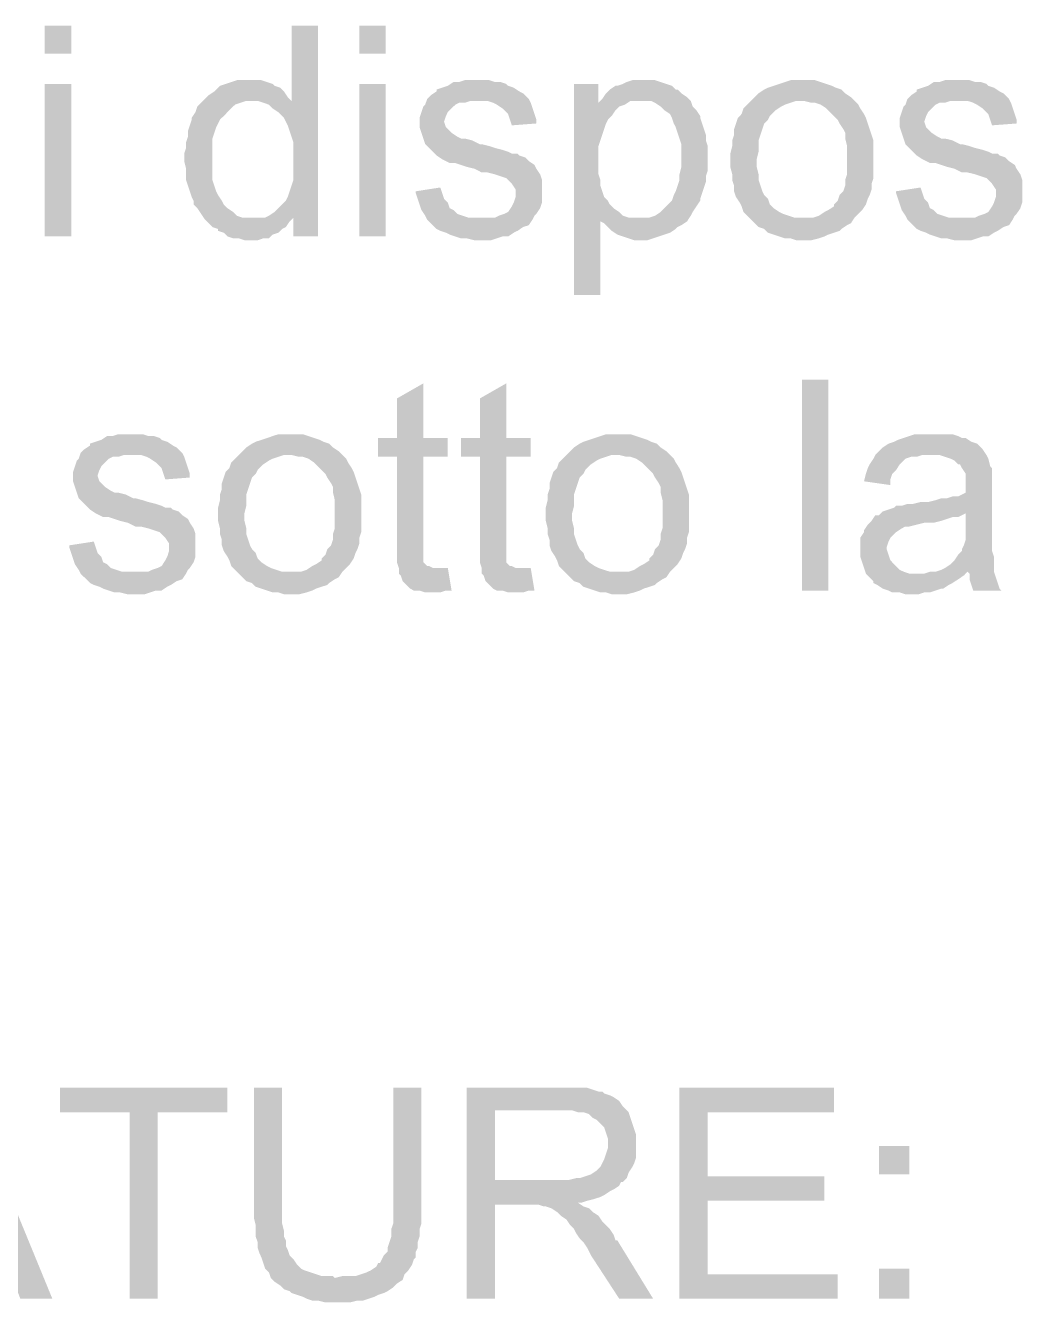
# Model space of a CAD drawing. Header units: millimetres. Extents: x -35.3 to 0.3, y 0.4 to 20.6.
# Drawn here: x -34.125 to -33.685, y 5.575 to 6.14 of the extents above; entities that cross this region are included whole.
import ezdxf

# ---------------------------------------------------------------- set-up
doc = ezdxf.new("R2010")
doc.units = ezdxf.units.MM
doc.layers.add('PDF _Riempimenti solidi', color=7, linetype='Continuous')

msp = doc.modelspace()

# ---------------------------------------------------------------- hatches: boundary and pattern name
at = {"layer": 'PDF _Riempimenti solidi', "transparency": 33554559}
for points in [[(-34.10433, 6.12767), (-34.10433, 6.14017), (-34.116, 6.14017), (-34.116, 6.12767)], [(-33.99517, 6.14017), (-34.00683, 6.14017), (-34.00683, 6.10684), (-34.02433, 6.10684), (-34.02183, 6.10684), (-34.01933, 6.10601), (-34.01683, 6.10517), (-34.01517, 6.10351), (-34.01267, 6.10184), (-34.01017, 6.09934), (-34.0085, 6.09601), (-34.00767, 6.09351), (-34.00683, 6.09101), (-34.006, 6.08851), (-34.006, 6.07184), (-34.00683, 6.06934), (-34.00767, 6.06684), (-34.0085, 6.06434), (-34.00933, 6.06267), (-34.01267, 6.05934), (-34.01433, 6.05767), (-34.01683, 6.05601), (-34.0185, 6.05517), (-34.006, 6.05517), (-34.006, 6.04684), (-33.99517, 6.04684)], [(-33.96517, 6.12767), (-33.96517, 6.14017), (-33.97684, 6.14017), (-33.97684, 6.12767)], [(-34.10433, 6.04684), (-34.10433, 6.11434), (-34.116, 6.11434), (-34.116, 6.04684)], [(-34.02517, 6.11601), (-34.031, 6.11601), (-34.0335, 6.11517), (-34.036, 6.11434), (-34.0385, 6.11351), (-34.04017, 6.11184), (-34.041, 6.11101), (-34.0435, 6.10934), (-34.04683, 6.10601), (-34.0485, 6.10434), (-34.04933, 6.10184), (-34.051, 6.09934), (-34.051, 6.09851), (-34.05183, 6.09601), (-34.05267, 6.09351), (-34.05267, 6.09101), (-34.0535, 6.08851), (-34.0535, 6.08601), (-34.05433, 6.08351), (-34.05433, 6.08017), (-34.0535, 6.07684), (-34.0535, 6.07184), (-34.051, 6.06434), (-34.05017, 6.06267), (-34.05017, 6.06101), (-34.0485, 6.05934), (-34.04683, 6.05684), (-34.04517, 6.05434), (-34.0235, 6.05517), (-34.0285, 6.05517), (-34.031, 6.05601), (-34.03267, 6.05767), (-34.03517, 6.05934), (-34.03683, 6.06101), (-34.03767, 6.06267), (-34.03933, 6.06517), (-34.04017, 6.06684), (-34.041, 6.06934), (-34.04183, 6.07184), (-34.04183, 6.09017), (-34.041, 6.09267), (-34.04017, 6.09517), (-34.0385, 6.09851), (-34.03683, 6.10017), (-34.0335, 6.10351), (-34.03183, 6.10517), (-34.02933, 6.10601), (-34.02683, 6.10684), (-34.00683, 6.10684), (-34.0085, 6.10851), (-34.01017, 6.11101), (-34.01183, 6.11267), (-34.01433, 6.11351), (-34.01517, 6.11434), (-34.01767, 6.11517), (-34.02017, 6.11601), (-34.02267, 6.11601)], [(-33.96517, 6.04684), (-33.96517, 6.11434), (-33.97684, 6.11434), (-33.97684, 6.04684)], [(-33.92517, 6.11601), (-33.93017, 6.11601), (-33.93267, 6.11517), (-33.93517, 6.11517), (-33.93767, 6.11351), (-33.94017, 6.11267), (-33.94267, 6.11184), (-33.94267, 6.11101), (-33.94517, 6.10934), (-33.94683, 6.10767), (-33.92433, 6.10684), (-33.92017, 6.10684), (-33.91767, 6.10601), (-33.916, 6.10517), (-33.9135, 6.10351), (-33.911, 6.10101), (-33.91017, 6.09851), (-33.90933, 6.09601), (-33.8985, 6.09684), (-33.8985, 6.09851), (-33.901, 6.10601), (-33.90183, 6.10767), (-33.90267, 6.10851), (-33.90433, 6.11017), (-33.906, 6.11101), (-33.9085, 6.11267), (-33.911, 6.11351), (-33.91183, 6.11434), (-33.91433, 6.11517), (-33.91683, 6.11517), (-33.91933, 6.11601), (-33.92183, 6.11601)], [(-33.871, 6.11434), (-33.88183, 6.11434), (-33.88183, 6.02101), (-33.87017, 6.02101), (-33.87017, 6.05351), (-33.85267, 6.05517), (-33.85767, 6.05517), (-33.86017, 6.05601), (-33.86183, 6.05767), (-33.86433, 6.05934), (-33.866, 6.06101), (-33.86683, 6.06267), (-33.8685, 6.06434), (-33.86933, 6.06684), (-33.87017, 6.06934), (-33.87017, 6.07184), (-33.871, 6.07434), (-33.871, 6.08684), (-33.86933, 6.09184), (-33.8685, 6.09434), (-33.86767, 6.09684), (-33.86683, 6.09851), (-33.86517, 6.10017), (-33.8635, 6.10267), (-33.86183, 6.10434), (-33.85933, 6.10517), (-33.871, 6.10601)], [(-33.851, 6.11601), (-33.856, 6.11601), (-33.8585, 6.11517), (-33.86017, 6.11434), (-33.86267, 6.11351), (-33.8635, 6.11351), (-33.866, 6.11184), (-33.86767, 6.11017), (-33.86933, 6.10767), (-33.85267, 6.10684), (-33.84767, 6.10684), (-33.846, 6.10601), (-33.8435, 6.10434), (-33.84183, 6.10267), (-33.83933, 6.10101), (-33.8385, 6.09934), (-33.83767, 6.09684), (-33.83683, 6.09517), (-33.836, 6.09267), (-33.83433, 6.08767), (-33.83433, 6.07767), (-33.83517, 6.07434), (-33.83517, 6.07184), (-33.83683, 6.06684), (-33.83767, 6.06517), (-33.8385, 6.06267), (-33.84183, 6.05934), (-33.8435, 6.05767), (-33.846, 6.05601), (-33.8485, 6.05517), (-33.85267, 6.05517), (-33.87017, 6.05351), (-33.8685, 6.05267), (-33.86683, 6.05101), (-33.86517, 6.04934), (-33.86267, 6.04767), (-33.85767, 6.04601), (-33.85517, 6.04517), (-33.84933, 6.04517), (-33.84433, 6.04684), (-33.84183, 6.04767), (-33.83933, 6.04851), (-33.83683, 6.05017), (-33.836, 6.05101), (-33.83433, 6.05184), (-33.83183, 6.05351), (-33.83017, 6.05601), (-33.82933, 6.05767), (-33.82767, 6.06017), (-33.826, 6.06267), (-33.826, 6.06351), (-33.82517, 6.06601), (-33.8235, 6.07101), (-33.8235, 6.07351), (-33.82267, 6.07601), (-33.82267, 6.08684), (-33.8235, 6.08934), (-33.8235, 6.09184), (-33.82433, 6.09434), (-33.82517, 6.09684), (-33.826, 6.09934), (-33.826, 6.10017), (-33.82767, 6.10267), (-33.82933, 6.10434), (-33.83017, 6.10684), (-33.83183, 6.10851), (-33.83433, 6.11017), (-33.836, 6.11184), (-33.83683, 6.11184), (-33.8385, 6.11351), (-33.841, 6.11434), (-33.8435, 6.11517), (-33.846, 6.11601), (-33.8485, 6.11601)], [(-33.781, 6.11601), (-33.786, 6.11601), (-33.7885, 6.11517), (-33.7935, 6.11351), (-33.796, 6.11267), (-33.79767, 6.11184), (-33.80017, 6.11017), (-33.8035, 6.10684), (-33.78017, 6.10684), (-33.77683, 6.10601), (-33.77517, 6.10601), (-33.77267, 6.10517), (-33.77017, 6.10351), (-33.7685, 6.10184), (-33.76517, 6.09851), (-33.76433, 6.09684), (-33.76267, 6.09434), (-33.76183, 6.09267), (-33.76183, 6.09017), (-33.761, 6.08684), (-33.761, 6.07434), (-33.76183, 6.07184), (-33.76183, 6.06934), (-33.76267, 6.06684), (-33.76433, 6.06517), (-33.76517, 6.06267), (-33.76683, 6.06101), (-33.76683, 6.06017), (-33.76933, 6.05851), (-33.771, 6.05767), (-33.7735, 6.05601), (-33.776, 6.05517), (-33.781, 6.05517), (-33.8035, 6.05434), (-33.80183, 6.05267), (-33.80017, 6.05101), (-33.79767, 6.05017), (-33.796, 6.04851), (-33.7935, 6.04767), (-33.7885, 6.04601), (-33.786, 6.04601), (-33.7835, 6.04517), (-33.77683, 6.04517), (-33.7735, 6.04601), (-33.771, 6.04684), (-33.76933, 6.04767), (-33.76683, 6.04851), (-33.76433, 6.04934), (-33.7635, 6.05017), (-33.761, 6.05184), (-33.75933, 6.05267), (-33.75767, 6.05517), (-33.75433, 6.05851), (-33.75267, 6.06101), (-33.75183, 6.06351), (-33.751, 6.06517), (-33.75017, 6.06767), (-33.75017, 6.07017), (-33.74933, 6.07267), (-33.74933, 6.08934), (-33.75017, 6.09184), (-33.751, 6.09434), (-33.75183, 6.09684), (-33.75267, 6.09934), (-33.7535, 6.10101), (-33.75517, 6.10351), (-33.756, 6.10517), (-33.75767, 6.10684), (-33.75933, 6.10851), (-33.76183, 6.11017), (-33.7635, 6.11184), (-33.766, 6.11267), (-33.76767, 6.11351), (-33.77267, 6.11517), (-33.77517, 6.11601), (-33.77767, 6.11601)], [(-33.71267, 6.11601), (-33.71767, 6.11601), (-33.72017, 6.11517), (-33.72267, 6.11517), (-33.72517, 6.11351), (-33.72767, 6.11267), (-33.73017, 6.11184), (-33.73017, 6.11101), (-33.73267, 6.10934), (-33.73433, 6.10767), (-33.71183, 6.10684), (-33.70767, 6.10684), (-33.70517, 6.10601), (-33.7035, 6.10517), (-33.701, 6.10351), (-33.70017, 6.10267), (-33.6985, 6.10101), (-33.69683, 6.09601), (-33.686, 6.09684), (-33.686, 6.09851), (-33.68683, 6.10101), (-33.68767, 6.10351), (-33.6885, 6.10601), (-33.68933, 6.10767), (-33.69183, 6.11017), (-33.6935, 6.11101), (-33.696, 6.11267), (-33.6985, 6.11351), (-33.69933, 6.11434), (-33.70183, 6.11517), (-33.70433, 6.11517), (-33.70683, 6.11601), (-33.70933, 6.11601)], [(-33.94683, 6.10767), (-33.94767, 6.10517), (-33.9485, 6.10434), (-33.95017, 6.09934), (-33.95017, 6.09517), (-33.94933, 6.09267), (-33.94767, 6.08767), (-33.946, 6.08601), (-33.94267, 6.08267), (-33.94017, 6.08101), (-33.9385, 6.08017), (-33.93683, 6.07934), (-33.93433, 6.07934), (-33.93183, 6.07851), (-33.92933, 6.07767), (-33.926, 6.07684), (-33.92267, 6.07517), (-33.92017, 6.07517), (-33.91683, 6.07434), (-33.91433, 6.07351), (-33.91183, 6.07267), (-33.911, 6.07184), (-33.90933, 6.07017), (-33.90767, 6.06767), (-33.90767, 6.06434), (-33.9085, 6.06184), (-33.90933, 6.06017), (-33.911, 6.05767), (-33.91267, 6.05684), (-33.91517, 6.05601), (-33.91683, 6.05517), (-33.92267, 6.05517), (-33.94683, 6.05434), (-33.94517, 6.05267), (-33.9435, 6.05101), (-33.94267, 6.05017), (-33.941, 6.04934), (-33.9385, 6.04851), (-33.93683, 6.04767), (-33.93433, 6.04684), (-33.93183, 6.04601), (-33.92933, 6.04601), (-33.926, 6.04517), (-33.9185, 6.04517), (-33.9135, 6.04684), (-33.911, 6.04684), (-33.9085, 6.04851), (-33.90683, 6.04934), (-33.90433, 6.05101), (-33.90183, 6.05184), (-33.90017, 6.05434), (-33.89933, 6.05601), (-33.8985, 6.05684), (-33.89683, 6.05934), (-33.896, 6.06184), (-33.896, 6.07184), (-33.89683, 6.07434), (-33.8985, 6.07684), (-33.89933, 6.07851), (-33.90183, 6.08017), (-33.9035, 6.08184), (-33.906, 6.08267), (-33.90683, 6.08351), (-33.90933, 6.08351), (-33.911, 6.08434), (-33.9135, 6.08517), (-33.91683, 6.08601), (-33.91933, 6.08684), (-33.92267, 6.08767), (-33.9235, 6.08767), (-33.92683, 6.08934), (-33.93017, 6.09017), (-33.93183, 6.09017), (-33.9335, 6.09101), (-33.936, 6.09267), (-33.93767, 6.09434), (-33.9385, 6.09517), (-33.93933, 6.09767), (-33.9385, 6.10017), (-33.93767, 6.10184), (-33.93517, 6.10434), (-33.93433, 6.10517), (-33.93267, 6.10601), (-33.93017, 6.10601), (-33.92767, 6.10684), (-33.92433, 6.10684)], [(-33.86933, 6.10767), (-33.871, 6.10601), (-33.85933, 6.10517), (-33.85683, 6.10684), (-33.85267, 6.10684)], [(-33.73433, 6.10767), (-33.73517, 6.10517), (-33.736, 6.10434), (-33.73683, 6.10184), (-33.73767, 6.09934), (-33.73767, 6.09517), (-33.73683, 6.09267), (-33.736, 6.09017), (-33.73517, 6.08767), (-33.7335, 6.08601), (-33.73017, 6.08267), (-33.72767, 6.08101), (-33.72433, 6.07934), (-33.72183, 6.07934), (-33.71933, 6.07851), (-33.71683, 6.07767), (-33.7135, 6.07684), (-33.71017, 6.07517), (-33.70767, 6.07517), (-33.70433, 6.07434), (-33.70183, 6.07351), (-33.69933, 6.07267), (-33.69683, 6.07017), (-33.69517, 6.06767), (-33.69517, 6.06434), (-33.696, 6.06184), (-33.69683, 6.06017), (-33.6985, 6.05767), (-33.70017, 6.05684), (-33.70267, 6.05601), (-33.70433, 6.05517), (-33.71017, 6.05517), (-33.73433, 6.05434), (-33.73267, 6.05267), (-33.73017, 6.05017), (-33.7285, 6.04934), (-33.726, 6.04851), (-33.72433, 6.04767), (-33.71933, 6.04601), (-33.71683, 6.04601), (-33.7135, 6.04517), (-33.706, 6.04517), (-33.7035, 6.04601), (-33.701, 6.04684), (-33.6985, 6.04684), (-33.696, 6.04851), (-33.69433, 6.04934), (-33.69183, 6.05101), (-33.68933, 6.05184), (-33.68767, 6.05434), (-33.68683, 6.05601), (-33.686, 6.05684), (-33.68433, 6.05934), (-33.6835, 6.06184), (-33.6835, 6.07184), (-33.68433, 6.07434), (-33.686, 6.07684), (-33.68683, 6.07851), (-33.68933, 6.08017), (-33.691, 6.08184), (-33.6935, 6.08267), (-33.69433, 6.08351), (-33.69683, 6.08351), (-33.6985, 6.08434), (-33.701, 6.08517), (-33.70433, 6.08601), (-33.70683, 6.08684), (-33.71017, 6.08767), (-33.711, 6.08767), (-33.71433, 6.08934), (-33.71767, 6.09017), (-33.71933, 6.09017), (-33.721, 6.09101), (-33.7235, 6.09267), (-33.72517, 6.09434), (-33.726, 6.09517), (-33.72683, 6.09767), (-33.726, 6.10017), (-33.72517, 6.10184), (-33.72267, 6.10434), (-33.72183, 6.10517), (-33.72017, 6.10601), (-33.71767, 6.10601), (-33.71517, 6.10684), (-33.71183, 6.10684)], [(-33.8035, 6.10684), (-33.80683, 6.10351), (-33.80767, 6.10101), (-33.80933, 6.09934), (-33.81017, 6.09684), (-33.811, 6.09434), (-33.811, 6.09184), (-33.81183, 6.08934), (-33.81183, 6.08684), (-33.81267, 6.08351), (-33.81267, 6.07767), (-33.81183, 6.07434), (-33.81183, 6.07184), (-33.811, 6.06934), (-33.811, 6.06684), (-33.81017, 6.06434), (-33.8085, 6.06184), (-33.80767, 6.06017), (-33.80683, 6.05767), (-33.8035, 6.05434), (-33.781, 6.05517), (-33.78433, 6.05517), (-33.78683, 6.05601), (-33.78933, 6.05684), (-33.791, 6.05767), (-33.7935, 6.05934), (-33.79517, 6.06101), (-33.796, 6.06351), (-33.79767, 6.06517), (-33.7985, 6.06684), (-33.79933, 6.06934), (-33.80017, 6.07184), (-33.80017, 6.07434), (-33.801, 6.07767), (-33.801, 6.08101), (-33.80017, 6.08434), (-33.80017, 6.08934), (-33.79933, 6.09184), (-33.7985, 6.09434), (-33.79767, 6.09684), (-33.796, 6.09851), (-33.79517, 6.10017), (-33.79267, 6.10267), (-33.79017, 6.10434), (-33.7885, 6.10517), (-33.786, 6.10601), (-33.7835, 6.10684), (-33.781, 6.10684)], [(-33.941, 6.06851), (-33.95183, 6.06684), (-33.95183, 6.06601), (-33.951, 6.06351), (-33.95017, 6.06101), (-33.94933, 6.05851), (-33.94767, 6.05601), (-33.94683, 6.05434), (-33.92267, 6.05517), (-33.9285, 6.05517), (-33.9335, 6.05684), (-33.93517, 6.05851), (-33.93683, 6.05934), (-33.93767, 6.06184), (-33.93933, 6.06351), (-33.94017, 6.06601)], [(-33.7285, 6.06851), (-33.73933, 6.06684), (-33.73933, 6.06601), (-33.73683, 6.05851), (-33.73517, 6.05601), (-33.73433, 6.05434), (-33.71017, 6.05517), (-33.716, 6.05517), (-33.721, 6.05684), (-33.72267, 6.05851), (-33.72433, 6.05934), (-33.72517, 6.06184), (-33.72683, 6.06351), (-33.72767, 6.06601)], [(-34.0185, 6.05517), (-34.0235, 6.05517), (-34.04517, 6.05434), (-34.0435, 6.05267), (-34.04183, 6.05101), (-34.03933, 6.05017), (-34.03933, 6.04934), (-34.03683, 6.04851), (-34.03517, 6.04684), (-34.03267, 6.04601), (-34.03017, 6.04601), (-34.02767, 6.04517), (-34.02183, 6.04517), (-34.01933, 6.04601), (-34.01683, 6.04601), (-34.01517, 6.04767), (-34.01267, 6.04851), (-34.011, 6.05017), (-34.00933, 6.05101), (-34.00767, 6.05351), (-34.006, 6.05517)], [(-33.76933, 5.89017), (-33.76933, 5.98351), (-33.781, 5.98351), (-33.781, 5.89017)], [(-33.9485, 5.98184), (-33.96017, 5.97517), (-33.96017, 5.95767), (-33.9685, 5.95767), (-33.9685, 5.94934), (-33.96017, 5.94934), (-33.96017, 5.90267), (-33.95933, 5.90017), (-33.94267, 5.90017), (-33.94433, 5.90017), (-33.946, 5.90101), (-33.94683, 5.90101), (-33.9485, 5.90267), (-33.9485, 5.94934), (-33.93767, 5.94934), (-33.93767, 5.95767), (-33.9485, 5.95767)], [(-33.91183, 5.98184), (-33.9235, 5.97517), (-33.9235, 5.95767), (-33.93183, 5.95767), (-33.93183, 5.94934), (-33.9235, 5.94934), (-33.9235, 5.90267), (-33.92267, 5.90017), (-33.906, 5.90017), (-33.90767, 5.90017), (-33.90933, 5.90101), (-33.91017, 5.90101), (-33.91183, 5.90267), (-33.91183, 5.94934), (-33.901, 5.94934), (-33.901, 5.95767), (-33.91183, 5.95767)], [(-34.0785, 5.95934), (-34.0835, 5.95934), (-34.086, 5.95851), (-34.0885, 5.95851), (-34.091, 5.95684), (-34.096, 5.95517), (-34.096, 5.95434), (-34.0985, 5.95267), (-34.10017, 5.95101), (-34.07767, 5.95017), (-34.0735, 5.95017), (-34.071, 5.94934), (-34.06933, 5.94851), (-34.06683, 5.94684), (-34.06433, 5.94434), (-34.0635, 5.94184), (-34.06267, 5.93934), (-34.05183, 5.94017), (-34.05183, 5.94184), (-34.0535, 5.94684), (-34.05433, 5.94934), (-34.05517, 5.95101), (-34.056, 5.95184), (-34.05767, 5.95351), (-34.05933, 5.95434), (-34.06183, 5.95601), (-34.06433, 5.95684), (-34.06517, 5.95767), (-34.06767, 5.95851), (-34.07017, 5.95851), (-34.07267, 5.95934), (-34.07517, 5.95934)], [(-34.00767, 5.95934), (-34.01267, 5.95934), (-34.01517, 5.95851), (-34.01767, 5.95767), (-34.02267, 5.95601), (-34.02433, 5.95517), (-34.02683, 5.95351), (-34.0285, 5.95184), (-34.03017, 5.95017), (-34.00683, 5.95017), (-34.0035, 5.94934), (-34.00183, 5.94934), (-33.99933, 5.94851), (-33.99683, 5.94684), (-33.99517, 5.94517), (-33.99183, 5.94184), (-33.991, 5.94017), (-33.98933, 5.93767), (-33.9885, 5.93601), (-33.9885, 5.93351), (-33.98767, 5.93017), (-33.98767, 5.91767), (-33.9885, 5.91517), (-33.9885, 5.91267), (-33.98933, 5.91017), (-33.991, 5.90851), (-33.99183, 5.90601), (-33.9935, 5.90434), (-33.9935, 5.90351), (-33.996, 5.90184), (-33.99767, 5.90101), (-34.00017, 5.89934), (-34.00267, 5.89851), (-34.00767, 5.89851), (-34.03017, 5.89767), (-34.0285, 5.89601), (-34.02683, 5.89434), (-34.02433, 5.89351), (-34.02267, 5.89184), (-34.01767, 5.89017), (-34.01517, 5.88934), (-34.01267, 5.88934), (-34.01017, 5.88851), (-34.0035, 5.88851), (-34.00017, 5.88934), (-33.99767, 5.89017), (-33.996, 5.89101), (-33.991, 5.89267), (-33.99017, 5.89351), (-33.98767, 5.89517), (-33.986, 5.89601), (-33.98433, 5.89851), (-33.981, 5.90184), (-33.97933, 5.90434), (-33.9785, 5.90684), (-33.97767, 5.90851), (-33.97683, 5.91101), (-33.97683, 5.91351), (-33.976, 5.91601), (-33.976, 5.93267), (-33.97767, 5.93767), (-33.9785, 5.94017), (-33.97933, 5.94267), (-33.98017, 5.94434), (-33.98183, 5.94684), (-33.98267, 5.94851), (-33.98433, 5.95017), (-33.986, 5.95184), (-33.9885, 5.95351), (-33.99017, 5.95517), (-33.99267, 5.95601), (-33.99433, 5.95684), (-33.99683, 5.95767), (-34.00183, 5.95934), (-34.00433, 5.95934)], [(-33.86267, 5.95934), (-33.86767, 5.95934), (-33.87017, 5.95851), (-33.87267, 5.95767), (-33.87767, 5.95601), (-33.87933, 5.95517), (-33.88183, 5.95351), (-33.8835, 5.95184), (-33.88517, 5.95017), (-33.86183, 5.95017), (-33.8585, 5.94934), (-33.85683, 5.94934), (-33.85433, 5.94851), (-33.85183, 5.94684), (-33.8485, 5.94351), (-33.84683, 5.94184), (-33.846, 5.94017), (-33.84433, 5.93767), (-33.8435, 5.93601), (-33.8435, 5.93351), (-33.84267, 5.93017), (-33.84267, 5.91767), (-33.8435, 5.91517), (-33.8435, 5.91267), (-33.84433, 5.91017), (-33.846, 5.90851), (-33.84683, 5.90601), (-33.8485, 5.90434), (-33.8485, 5.90351), (-33.851, 5.90184), (-33.85267, 5.90101), (-33.85517, 5.89934), (-33.85767, 5.89851), (-33.86267, 5.89851), (-33.88517, 5.89767), (-33.8835, 5.89601), (-33.88183, 5.89434), (-33.87933, 5.89351), (-33.87767, 5.89184), (-33.87267, 5.89017), (-33.87017, 5.88934), (-33.86767, 5.88934), (-33.86517, 5.88851), (-33.8585, 5.88851), (-33.85517, 5.88934), (-33.85267, 5.89017), (-33.851, 5.89101), (-33.8485, 5.89184), (-33.846, 5.89267), (-33.84517, 5.89351), (-33.84267, 5.89517), (-33.841, 5.89601), (-33.83933, 5.89851), (-33.83767, 5.90017), (-33.836, 5.90184), (-33.83433, 5.90434), (-33.8335, 5.90684), (-33.83267, 5.90851), (-33.83183, 5.91101), (-33.83183, 5.91351), (-33.831, 5.91601), (-33.831, 5.93267), (-33.83183, 5.93517), (-33.83267, 5.93767), (-33.8335, 5.94017), (-33.83433, 5.94267), (-33.83517, 5.94434), (-33.83683, 5.94684), (-33.83767, 5.94851), (-33.83933, 5.95017), (-33.841, 5.95184), (-33.8435, 5.95351), (-33.84517, 5.95517), (-33.84767, 5.95601), (-33.84933, 5.95684), (-33.85183, 5.95767), (-33.85683, 5.95934), (-33.85933, 5.95934)], [(-33.72267, 5.95934), (-33.731, 5.95934), (-33.7335, 5.95851), (-33.7385, 5.95684), (-33.74017, 5.95601), (-33.74267, 5.95517), (-33.74517, 5.95351), (-33.7485, 5.95017), (-33.72017, 5.95017), (-33.71767, 5.94934), (-33.71517, 5.94851), (-33.7135, 5.94767), (-33.71183, 5.94601), (-33.711, 5.94601), (-33.71017, 5.94434), (-33.7085, 5.94184), (-33.7085, 5.93351), (-33.71017, 5.93267), (-33.71183, 5.93184), (-33.71433, 5.93184), (-33.71683, 5.93101), (-33.71933, 5.93101), (-33.72183, 5.93017), (-33.72517, 5.92934), (-33.7285, 5.92934), (-33.73183, 5.92851), (-33.73433, 5.92851), (-33.73683, 5.92767), (-33.73933, 5.92767), (-33.74017, 5.92684), (-33.74517, 5.92517), (-33.7085, 5.92434), (-33.7085, 5.91267), (-33.70933, 5.91017), (-33.71017, 5.90851), (-33.71017, 5.90767), (-33.71183, 5.90601), (-33.7135, 5.90351), (-33.71517, 5.90184), (-33.71767, 5.90017), (-33.71933, 5.89934), (-33.72183, 5.89851), (-33.70767, 5.89851), (-33.70683, 5.89767), (-33.70683, 5.89517), (-33.70517, 5.89017), (-33.69267, 5.89017), (-33.6935, 5.89101), (-33.69433, 5.89351), (-33.69517, 5.89601), (-33.696, 5.89851), (-33.696, 5.90517), (-33.69683, 5.90767), (-33.69683, 5.94434), (-33.69767, 5.94517), (-33.6985, 5.94851), (-33.69933, 5.95017), (-33.701, 5.95267), (-33.70183, 5.95351), (-33.7035, 5.95517), (-33.706, 5.95601), (-33.7085, 5.95767), (-33.71017, 5.95767), (-33.71183, 5.95851), (-33.71433, 5.95934), (-33.72017, 5.95934)], [(-34.10017, 5.95101), (-34.101, 5.94851), (-34.10183, 5.94767), (-34.10267, 5.94517), (-34.1035, 5.94267), (-34.1035, 5.93851), (-34.10267, 5.93601), (-34.101, 5.93101), (-34.09933, 5.92934), (-34.09767, 5.92767), (-34.096, 5.92601), (-34.0935, 5.92434), (-34.09183, 5.92351), (-34.09017, 5.92267), (-34.08767, 5.92267), (-34.08517, 5.92184), (-34.08267, 5.92101), (-34.07933, 5.92017), (-34.076, 5.91851), (-34.0735, 5.91851), (-34.07017, 5.91767), (-34.06767, 5.91684), (-34.06517, 5.91601), (-34.06433, 5.91517), (-34.06267, 5.91351), (-34.061, 5.91101), (-34.061, 5.90767), (-34.06183, 5.90517), (-34.06267, 5.90351), (-34.06433, 5.90101), (-34.066, 5.90017), (-34.0685, 5.89934), (-34.07017, 5.89851), (-34.076, 5.89851), (-34.10017, 5.89767), (-34.0985, 5.89601), (-34.09683, 5.89434), (-34.096, 5.89351), (-34.09433, 5.89267), (-34.09183, 5.89184), (-34.09017, 5.89101), (-34.08767, 5.89017), (-34.08517, 5.88934), (-34.08267, 5.88934), (-34.07933, 5.88851), (-34.07183, 5.88851), (-34.06683, 5.89017), (-34.06433, 5.89017), (-34.06183, 5.89184), (-34.06017, 5.89267), (-34.05767, 5.89434), (-34.05517, 5.89517), (-34.0535, 5.89767), (-34.05267, 5.89934), (-34.05183, 5.90017), (-34.05017, 5.90267), (-34.04933, 5.90517), (-34.04933, 5.91517), (-34.05017, 5.91767), (-34.05183, 5.92017), (-34.05267, 5.92184), (-34.05517, 5.92351), (-34.05683, 5.92517), (-34.05933, 5.92601), (-34.06017, 5.92684), (-34.06267, 5.92684), (-34.06433, 5.92767), (-34.06683, 5.92851), (-34.07017, 5.92934), (-34.07267, 5.93017), (-34.076, 5.93101), (-34.07683, 5.93101), (-34.08017, 5.93267), (-34.0835, 5.93351), (-34.08517, 5.93351), (-34.08683, 5.93434), (-34.08933, 5.93601), (-34.091, 5.93767), (-34.09183, 5.93851), (-34.09267, 5.94101), (-34.09183, 5.94351), (-34.091, 5.94517), (-34.0885, 5.94767), (-34.08767, 5.94851), (-34.086, 5.94934), (-34.0835, 5.94934), (-34.081, 5.95017), (-34.07767, 5.95017)], [(-34.03017, 5.95017), (-34.03183, 5.94851), (-34.0335, 5.94684), (-34.03433, 5.94434), (-34.036, 5.94267), (-34.03767, 5.93767), (-34.03767, 5.93517), (-34.0385, 5.93267), (-34.0385, 5.93017), (-34.03933, 5.92684), (-34.03933, 5.92101), (-34.0385, 5.91767), (-34.0385, 5.91517), (-34.03767, 5.91267), (-34.03767, 5.91017), (-34.03683, 5.90767), (-34.03517, 5.90517), (-34.03433, 5.90351), (-34.0335, 5.90101), (-34.03017, 5.89767), (-34.00767, 5.89851), (-34.011, 5.89851), (-34.016, 5.90017), (-34.01767, 5.90101), (-34.02017, 5.90267), (-34.02183, 5.90434), (-34.02267, 5.90684), (-34.02433, 5.90851), (-34.02517, 5.91017), (-34.026, 5.91267), (-34.02683, 5.91517), (-34.02683, 5.91767), (-34.02767, 5.92101), (-34.02767, 5.92434), (-34.02683, 5.92767), (-34.02683, 5.93267), (-34.026, 5.93517), (-34.02433, 5.94017), (-34.02267, 5.94184), (-34.02183, 5.94351), (-34.021, 5.94434), (-34.01933, 5.94601), (-34.01683, 5.94767), (-34.01517, 5.94851), (-34.01267, 5.94934), (-34.01017, 5.95017), (-34.00767, 5.95017)], [(-33.88517, 5.95017), (-33.88683, 5.94851), (-33.8885, 5.94684), (-33.88933, 5.94434), (-33.891, 5.94267), (-33.89267, 5.93767), (-33.89267, 5.93517), (-33.8935, 5.93267), (-33.8935, 5.93017), (-33.89433, 5.92684), (-33.89433, 5.92101), (-33.8935, 5.91767), (-33.8935, 5.91517), (-33.89267, 5.91267), (-33.89267, 5.91017), (-33.89183, 5.90767), (-33.89017, 5.90517), (-33.88933, 5.90351), (-33.8885, 5.90101), (-33.88683, 5.89934), (-33.88517, 5.89767), (-33.86267, 5.89851), (-33.866, 5.89851), (-33.871, 5.90017), (-33.87267, 5.90101), (-33.87517, 5.90267), (-33.87683, 5.90434), (-33.87767, 5.90684), (-33.87933, 5.90851), (-33.88017, 5.91017), (-33.881, 5.91267), (-33.88183, 5.91517), (-33.88183, 5.91767), (-33.88267, 5.92101), (-33.88267, 5.92434), (-33.88183, 5.92767), (-33.88183, 5.93267), (-33.881, 5.93517), (-33.88017, 5.93767), (-33.87933, 5.94017), (-33.87767, 5.94184), (-33.87683, 5.94351), (-33.876, 5.94434), (-33.87433, 5.94601), (-33.87183, 5.94767), (-33.87017, 5.94851), (-33.86767, 5.94934), (-33.86517, 5.95017), (-33.86267, 5.95017)], [(-33.7485, 5.95017), (-33.74933, 5.94851), (-33.751, 5.94601), (-33.75183, 5.94434), (-33.75267, 5.94184), (-33.7535, 5.93851), (-33.74183, 5.93684), (-33.74183, 5.93934), (-33.741, 5.94184), (-33.73933, 5.94351), (-33.73767, 5.94601), (-33.73683, 5.94684), (-33.73517, 5.94851), (-33.73267, 5.94934), (-33.73017, 5.94934), (-33.72767, 5.95017), (-33.72433, 5.95017)], [(-33.74517, 5.92517), (-33.74683, 5.92351), (-33.7485, 5.92351), (-33.75017, 5.92101), (-33.75183, 5.91934), (-33.7535, 5.91684), (-33.7535, 5.91601), (-33.75517, 5.91351), (-33.75517, 5.90517), (-33.75267, 5.89767), (-33.751, 5.89601), (-33.74933, 5.89434), (-33.74933, 5.89351), (-33.74767, 5.89267), (-33.74517, 5.89101), (-33.74267, 5.89017), (-33.741, 5.88934), (-33.73767, 5.88934), (-33.73517, 5.88851), (-33.72933, 5.88851), (-33.72683, 5.88934), (-33.72433, 5.88934), (-33.71933, 5.89101), (-33.7185, 5.89101), (-33.716, 5.89267), (-33.71433, 5.89351), (-33.71183, 5.89517), (-33.70933, 5.89684), (-33.72933, 5.89767), (-33.7335, 5.89767), (-33.736, 5.89851), (-33.73767, 5.89934), (-33.74183, 5.90351), (-33.74267, 5.90601), (-33.7435, 5.90851), (-33.7435, 5.90934), (-33.74267, 5.91184), (-33.74183, 5.91351), (-33.73933, 5.91601), (-33.73683, 5.91767), (-33.73517, 5.91851), (-33.7335, 5.91851), (-33.73017, 5.91934), (-33.72683, 5.92017), (-33.72267, 5.92017), (-33.71933, 5.92101), (-33.71683, 5.92184), (-33.71433, 5.92267), (-33.71183, 5.92267), (-33.71017, 5.92351), (-33.7085, 5.92434)], [(-34.09433, 5.91184), (-34.10517, 5.91017), (-34.10517, 5.90934), (-34.10433, 5.90684), (-34.1035, 5.90434), (-34.10267, 5.90184), (-34.101, 5.89934), (-34.10017, 5.89767), (-34.076, 5.89851), (-34.08183, 5.89851), (-34.08433, 5.89934), (-34.08683, 5.90017), (-34.0885, 5.90184), (-34.09017, 5.90267), (-34.091, 5.90517), (-34.09267, 5.90684), (-34.0935, 5.90934)], [(-33.93767, 5.90017), (-33.95933, 5.90017), (-33.95933, 5.89767), (-33.9585, 5.89684), (-33.95767, 5.89434), (-33.956, 5.89267), (-33.95433, 5.89101), (-33.95267, 5.89017), (-33.95017, 5.89017), (-33.94767, 5.88934), (-33.941, 5.88934), (-33.9385, 5.89017), (-33.936, 5.89017)], [(-33.901, 5.90017), (-33.92267, 5.90017), (-33.92267, 5.89767), (-33.92183, 5.89684), (-33.921, 5.89434), (-33.91767, 5.89101), (-33.916, 5.89017), (-33.9135, 5.89017), (-33.911, 5.88934), (-33.90433, 5.88934), (-33.90183, 5.89017), (-33.89933, 5.89017)], [(-33.72183, 5.89851), (-33.72433, 5.89851), (-33.72683, 5.89767), (-33.72933, 5.89767), (-33.70933, 5.89684), (-33.70767, 5.89851)], [(-34.151, 5.67017), (-34.15767, 5.66101), (-34.15767, 5.65934), (-34.15683, 5.65684), (-34.1535, 5.64684), (-34.15267, 5.64434), (-34.151, 5.64101), (-34.14183, 5.61517), (-34.1735, 5.61517), (-34.13767, 5.60517), (-34.12683, 5.57684), (-34.11267, 5.57684)], [(-34.03517, 5.67017), (-34.10933, 5.67017), (-34.10933, 5.65934), (-34.0785, 5.65934), (-34.0785, 5.57684), (-34.066, 5.57684), (-34.066, 5.65934), (-34.03517, 5.65934)], [(-34.011, 5.67017), (-34.0235, 5.67017), (-34.0235, 5.61267), (-34.02267, 5.60934), (-34.02267, 5.60434), (-34.02183, 5.60184), (-34.02183, 5.59934), (-34.021, 5.59684), (-34.02017, 5.59517), (-34.01933, 5.59267), (-34.0185, 5.59017), (-34.01683, 5.58851), (-34.016, 5.58601), (-33.98767, 5.58601), (-33.9885, 5.58684), (-33.9935, 5.58684), (-33.996, 5.58767), (-33.9985, 5.58851), (-34.001, 5.58934), (-34.00267, 5.59017), (-34.00433, 5.59184), (-34.006, 5.59434), (-34.00767, 5.59601), (-34.0085, 5.59851), (-34.00933, 5.60017), (-34.00933, 5.60267), (-34.01017, 5.60434), (-34.01017, 5.60684), (-34.011, 5.61017), (-34.011, 5.61684)], [(-33.94933, 5.67017), (-33.96183, 5.67017), (-33.96183, 5.61017), (-33.96267, 5.60767), (-33.96267, 5.60434), (-33.9635, 5.60184), (-33.96433, 5.59934), (-33.96433, 5.59767), (-33.966, 5.59601), (-33.96683, 5.59434), (-33.96767, 5.59267), (-33.9685, 5.59267), (-33.96933, 5.59101), (-33.97183, 5.58934), (-33.9735, 5.58851), (-33.976, 5.58767), (-33.9785, 5.58684), (-33.98433, 5.58684), (-33.98767, 5.58601), (-34.016, 5.58601), (-34.01433, 5.58434), (-34.01183, 5.58267), (-34.01017, 5.58101), (-34.00767, 5.58017), (-34.00683, 5.57934), (-34.00433, 5.57851), (-34.00183, 5.57767), (-34.00017, 5.57684), (-33.99767, 5.57601), (-33.99517, 5.57601), (-33.99183, 5.57517), (-33.981, 5.57517), (-33.97767, 5.57601), (-33.97517, 5.57601), (-33.97017, 5.57767), (-33.9685, 5.57851), (-33.966, 5.57934), (-33.96433, 5.58017), (-33.96183, 5.58184), (-33.96017, 5.58351), (-33.95767, 5.58517), (-33.95683, 5.58767), (-33.95517, 5.58934), (-33.9535, 5.59184), (-33.95267, 5.59434), (-33.95183, 5.59517), (-33.95183, 5.59767), (-33.951, 5.59934), (-33.951, 5.60184), (-33.95017, 5.60434), (-33.95017, 5.60767), (-33.94933, 5.61017), (-33.94933, 5.61601)], [(-33.88767, 5.67017), (-33.92933, 5.67017), (-33.92933, 5.57684), (-33.91683, 5.57684), (-33.91683, 5.61851), (-33.90267, 5.61851), (-33.88017, 5.61934), (-33.8785, 5.61934), (-33.876, 5.62017), (-33.87267, 5.62101), (-33.87017, 5.62184), (-33.8685, 5.62267), (-33.866, 5.62434), (-33.86433, 5.62517), (-33.86183, 5.62684), (-33.861, 5.62851), (-33.86017, 5.62851), (-33.91683, 5.62934), (-33.91683, 5.66017), (-33.88683, 5.66017), (-33.86017, 5.66184), (-33.86183, 5.66434), (-33.86433, 5.66601), (-33.866, 5.66684), (-33.8685, 5.66767), (-33.86933, 5.66851), (-33.871, 5.66851), (-33.8735, 5.66934), (-33.876, 5.67017), (-33.88433, 5.67017)], [(-33.76683, 5.67017), (-33.83517, 5.67017), (-33.83517, 5.57684), (-33.76517, 5.57684), (-33.76517, 5.58767), (-33.82267, 5.58767), (-33.82267, 5.62017), (-33.771, 5.62017), (-33.771, 5.63101), (-33.82267, 5.63101), (-33.82267, 5.65934), (-33.76683, 5.65934)], [(-33.86017, 5.66184), (-33.88683, 5.66017), (-33.88267, 5.66017), (-33.88017, 5.65934), (-33.87767, 5.65934), (-33.87517, 5.65851), (-33.8735, 5.65684), (-33.87183, 5.65601), (-33.87017, 5.65434), (-33.8685, 5.65267), (-33.86767, 5.65017), (-33.86683, 5.64767), (-33.86683, 5.64351), (-33.86767, 5.64101), (-33.8685, 5.63851), (-33.86933, 5.63684), (-33.87017, 5.63517), (-33.87183, 5.63351), (-33.87433, 5.63184), (-33.87683, 5.63101), (-33.87933, 5.63017), (-33.881, 5.63017), (-33.88433, 5.62934), (-33.91683, 5.62934), (-33.86017, 5.62851), (-33.8585, 5.63017), (-33.85767, 5.63267), (-33.856, 5.63517), (-33.85517, 5.63684), (-33.85433, 5.63934), (-33.85433, 5.64934), (-33.85517, 5.65184), (-33.85683, 5.65684), (-33.85767, 5.65934), (-33.8585, 5.66017)], [(-33.7335, 5.63184), (-33.7335, 5.64434), (-33.74683, 5.64434), (-33.74683, 5.63184)], [(-33.88017, 5.61934), (-33.90267, 5.61851), (-33.89767, 5.61851), (-33.89517, 5.61767), (-33.89433, 5.61767), (-33.89183, 5.61684), (-33.88933, 5.61517), (-33.88767, 5.61351), (-33.88517, 5.61184), (-33.8835, 5.60934), (-33.88183, 5.60767), (-33.881, 5.60601), (-33.87933, 5.60351), (-33.87767, 5.60184), (-33.876, 5.59934), (-33.87433, 5.59601), (-33.86183, 5.57684), (-33.84683, 5.57684), (-33.86267, 5.60267), (-33.8635, 5.60267), (-33.86433, 5.60517), (-33.866, 5.60767), (-33.86933, 5.61101), (-33.871, 5.61351), (-33.8735, 5.61517), (-33.87517, 5.61684), (-33.87767, 5.61767)], [(-33.7335, 5.57684), (-33.7335, 5.59017), (-33.74683, 5.59017), (-33.74683, 5.57684)]]:
    msp.add_hatch(color=256, dxfattribs=at).paths.add_polyline_path(points)

doc.saveas('drawing.dxf')
